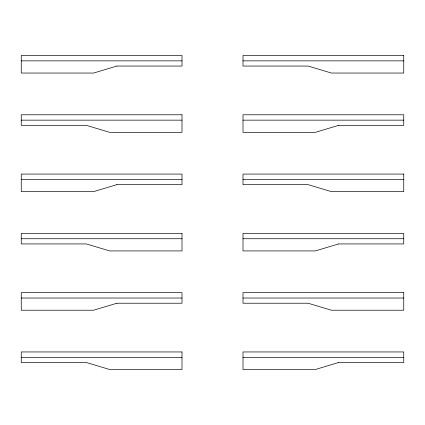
<?xml version="1.0" encoding="UTF-8"?>
<svg xmlns="http://www.w3.org/2000/svg" width="425" height="425" viewBox="0 0 425 425"><rect width="100%" height="100%" fill="white"/><g stroke="black" fill="none" stroke-linecap="round" stroke-linejoin="round"><path stroke-width="0.64" d="M21.25 60.855L182.001 60.855M242.999 60.855L403.75 60.855M21.25 120.147L182.001 120.147M242.999 120.147L403.75 120.147M21.25 179.44L182.001 179.44M242.999 179.44L403.75 179.44M21.25 238.733L182.001 238.733M242.999 238.733L403.75 238.733M21.25 298.026L182.001 298.026M242.999 298.026L403.75 298.026M21.25 357.319L182.001 357.319M242.999 357.319L403.75 357.319M116.875 66.056L93.58 73.047L21.25 73.047L21.25 55.489L182.001 55.489L182.001 66.056L116.875 66.056M116.875 184.641L93.58 191.633L21.25 191.633L21.25 174.075L182.001 174.075L182.001 184.641L116.875 184.641M338.624 125.348L315.329 132.34L242.999 132.34L242.999 114.782L403.75 114.782L403.75 125.348L338.624 125.348M116.875 303.227L93.58 310.218L21.25 310.218L21.25 292.66L182.001 292.66L182.001 303.227L116.875 303.227M338.624 243.934L315.329 250.925L242.999 250.925L242.999 233.367L403.75 233.367L403.75 243.934L338.624 243.934M338.624 362.52L315.329 369.511L242.999 369.511L242.999 351.953L403.75 351.953L403.75 362.52L338.624 362.52M403.75 55.489L242.999 55.489L242.999 66.056L308.125 66.056L331.42 73.047L403.75 73.047L403.75 55.489M182.001 114.782L21.25 114.782L21.25 125.348L86.376 125.348L109.671 132.34L182.001 132.34L182.001 114.782M403.75 174.075L242.999 174.075L242.999 184.641L308.125 184.641L331.42 191.633L403.75 191.633L403.75 174.075M182.001 233.367L21.25 233.367L21.25 243.934L86.376 243.934L109.671 250.925L182.001 250.925L182.001 233.367M403.75 292.66L242.999 292.66L242.999 303.227L308.125 303.227L331.42 310.218L403.75 310.218L403.75 292.66M182.001 351.953L21.25 351.953L21.25 362.52L86.376 362.52L109.671 369.511L182.001 369.511L182.001 351.953"/></g></svg>
